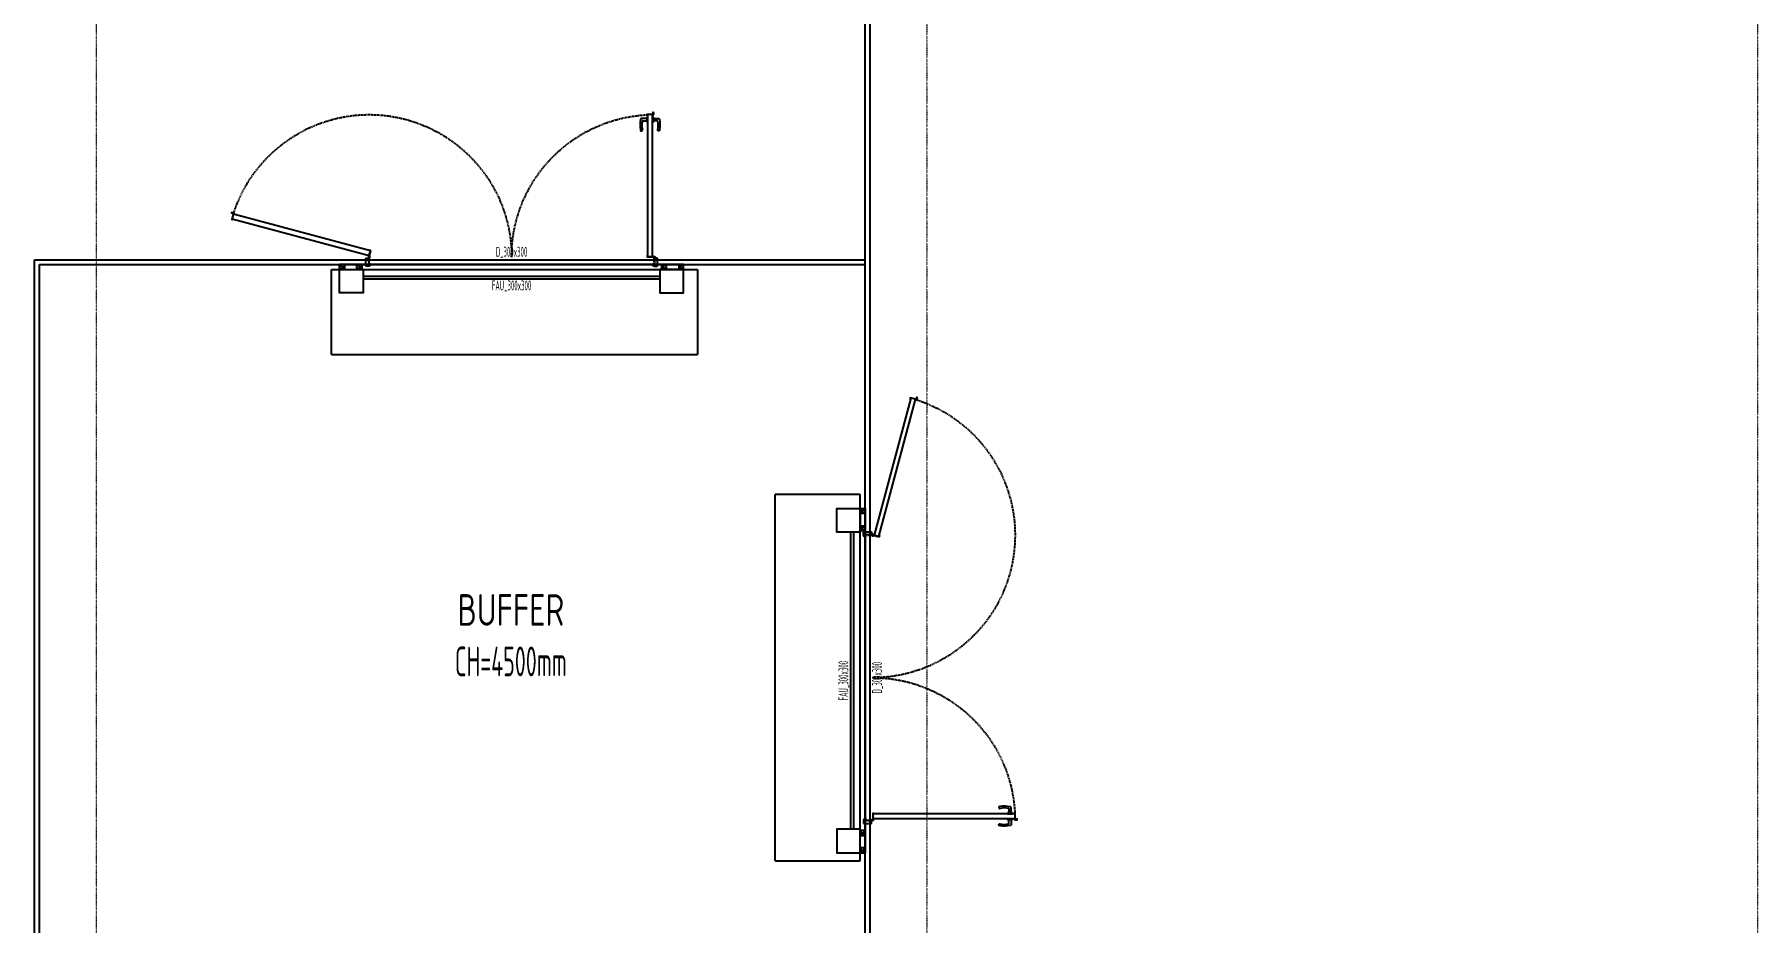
# Model space of a CAD drawing. Extents: x -32000 to 290600, y -29000 to 131250.
# Drawn here: x 167375 to 184800, y 4725 to 13701 of the extents above; entities that cross this region are included whole.
import ezdxf
from ezdxf.enums import TextEntityAlignment as Align

# ---------------------------------------------------------------- set-up
doc = ezdxf.new("R2010")
doc.units = 0
doc.header["$LTSCALE"] = 10
for name, pattern in [('H12PL3$0$JJP_三點線', [0.9, 0.3, -0.15, 0, -0.15, 0, -0.15, 0, -0.15]), ('XFDP30$0$HIDDEN2', [0.1875, 0.125, -0.0625]), ('XFM7P30ICA$0$H12PL3$0$JJP_三點線', [0.9, 0.3, -0.15, 0, -0.15, 0, -0.15, 0, -0.15]), ('XFM7P30ICA$0$XFDP30$0$HIDDEN', [0.3, 0.2, -0.1])]:
    doc.linetypes.add(name, pattern=pattern)
for name, color, linetype in [('H12PL3$0$S-GRID', 252, 'Continuous'), ('XFDP30$0$A-CR-TT2', 1, 'Continuous'), ('XFDP30$0$A-CR-TXT', 2, 'Continuous'), ('XFDP30$0$A-Door (50K)', 2, 'Continuous'), ('XFDP30$0$A-Door-Col', 9, 'Continuous'), ('XFDP30$0$A-W-P2D (50K)', 2, 'Continuous'), ('XFM7P30ICA$0$H12PL3$0$S-GRID', 252, 'Continuous'), ('XFM7P30ICA$0$XFDP30$0$A-CR-TT2', 1, 'Continuous'), ('XFM7P30ICA$0$XFDP30$0$A-CR-TXT', 2, 'Continuous'), ('XFM7P30ICA$0$XFDP30$0$A-Door (50K)', 2, 'Continuous'), ('XFM7P30ICA$0$XFDP30$0$A-W-P2D (50K)', 2, 'Continuous')]:
    doc.layers.add(name, color=color, linetype=linetype)
doc.styles.add('XFDP30$0$AA-TXT', font='isocp.shx', dxfattribs={"width": 0.8, "bigfont": 'china.shx'})
doc.styles.add('XFM7P30ICA$0$XFDP30$0$AA-TXT', font='isocp.shx', dxfattribs={"width": 0.8, "bigfont": 'china.shx'})

# ---------------------------------------------------------------- blocks, each defined once
blk = doc.blocks.new('XFDP30$0$High-speed Turbo_300x000')
at = {"layer": 'XFDP30$0$A-Door-Col'}
h = blk.add_hatch(dxfattribs=at)
h.set_pattern_fill('ANSI33', color=256, scale=0.5, style=0)
h.set_pattern_definition([(45, (-7.8503, 41.1287), (-2.24506, 2.24506), []), (45, (-5.6053, 41.1287), (-2.24506, 2.24506), [1.5875, -0.79375])])
h.paths.add_polyline_path([(-24, 5), (-19, 5), (-19, 0), (-24, 0)])
h = blk.add_hatch(dxfattribs=at)
h.set_pattern_fill('ANSI33', color=256, scale=0.5, style=0)
h.set_pattern_definition([(45, (9.6497, 41.1277), (-2.24506, 2.24506), []), (45, (11.8947, 41.1277), (-2.24506, 2.24506), [1.5875, -0.79375])])
h.paths.add_polyline_path([(-6.5, 5), (-1.5, 5), (-1.5, 0), (-6.5, 0)])
h = blk.add_hatch(dxfattribs=at)
h.set_pattern_fill('ANSI33', color=256, scale=0.5, style=0)
h.set_pattern_definition([(135, (290.3503, 41.1277), (2.24506, 2.24506), []), (135, (288.1053, 41.1277), (2.24506, 2.24506), [1.5875, -0.79375])])
h.paths.add_polyline_path([(306.5, 5), (301.5, 5), (301.5, 0), (306.5, 0)])
h = blk.add_hatch(dxfattribs=at)
h.set_pattern_fill('ANSI33', color=256, scale=0.5, style=0)
h.set_pattern_definition([(135, (307.8503, 41.1287), (2.24506, 2.24506), []), (135, (305.6053, 41.1287), (2.24506, 2.24506), [1.5875, -0.79375])])
h.paths.add_polyline_path([(324, 5), (319, 5), (319, 0), (324, 0)])
at = {"color": 1, "linetype": 'XFDP30$0$HIDDEN2', "ltscale": 0.5}
for p, q in [((-38, 0), (-38, -86)), ((332, 0), (-38, 0)), ((332, -86), (332, 0)), ((332, -86), (-38, -86))]:
    blk.add_line(p, q, dxfattribs=at)
at = {"linetype": 'XFDP30$0$HIDDEN2', "ltscale": 0.5}
for p, q in [((300, -6.5), (0, -6.5)), ((300, -9.5), (0, -9.5))]:
    blk.add_line(p, q, dxfattribs=at)
at = {"linetype": 'Continuous'}
for points in [[(0, 0), (0, -23.5), (-24, -23.5), (-24, 0)], [(300, 0), (300, -23.5), (324, -23.5), (324, 0)]]:
    blk.add_lwpolyline(points, close=True, dxfattribs=at)
at = {"layer": 'XFDP30$0$A-Door-Col', "linetype": 'XFDP30$0$HIDDEN2', "ltscale": 0.5}
blk.add_lwpolyline([(-24, 5), (324, 5), (324, 0), (-24, 0)], close=True, dxfattribs=at)
at = {"layer": 'XFDP30$0$A-Door-Col'}
for points in [[(-24, 5), (-19, 5), (-19, 0), (-24, 0)], [(-6.5, 5), (-1.5, 5), (-1.5, 0), (-6.5, 0)], [(306.5, 5), (301.5, 5), (301.5, 0), (306.5, 0)], [(324, 5), (319, 5), (319, 0), (324, 0)]]:
    blk.add_lwpolyline(points, close=True, dxfattribs=at)
at = {"color": 9, "style": 'XFDP30$0$AA-TXT', "width": 0.45}
blk.add_attdef('300X000', text='', height=10, dxfattribs=at).set_placement((150, -16.5), align=Align.MIDDLE)
blk = doc.blocks.new('XFDP30')
at = {"layer": 'XFDP30$0$A-W-P2D (50K)'}
for p, q in [((175775, 3025, 0), (175775, 86190)), ((175825, 3025, 0), (175825, 86190)), ((167375, 3025, 0), (167375, 11425, 0)), ((167375, 11425, 0), (175775, 11425, 0)), ((167425, 3025, 0), (167425, 11375, 0)), ((167425, 11375, 0), (175775, 11375, 0))]:
    blk.add_line(p, q, dxfattribs=at)
at = {"layer": 'XFDP30$0$A-Door (50K)'}
ref = blk.add_blockref('XFDP30$0$High-speed Turbo_300x000', (173700, 11325, 0), dxfattribs=dict(at, xscale=-10, yscale=10, zscale=10))
ref.add_attrib('300X000', 'FAU_300x300', dxfattribs={"layer": '0', "color": 9, "height": 100, "rotation": 180, "style": 'XFDP30$0$AA-TXT', "text_generation_flag": 6, "width": 0.45}).set_placement((172200, 11160, 0), align=Align.MIDDLE)
ref = blk.add_blockref('XFDP30$0$High-speed Turbo_300x000', (175725, 8670, 0), dxfattribs=dict(at, xscale=10, yscale=10, zscale=10, rotation=270))
ref.add_attrib('300X000', 'FAU_300x300', dxfattribs={"layer": '0', "color": 9, "height": 100, "rotation": 270, "style": 'XFDP30$0$AA-TXT', "text_generation_flag": 6, "width": 0.45}).set_placement((175560, 7170, 0), align=Align.MIDDLE)
at = {"layer": 'XFDP30$0$A-CR-TT2', "style": 'XFDP30$0$AA-TXT', "width": 0.6}
blk.add_text('CH=4500mm', height=300, dxfattribs=at).set_placement((172193, 7365), align=Align.MIDDLE)
at = {"layer": 'XFDP30$0$A-CR-TXT', "style": 'XFDP30$0$AA-TXT', "width": 0.8}
blk.add_text('BUFFER', height=320, dxfattribs=at).set_placement((172193, 7885), align=Align.MIDDLE)
blk = doc.blocks.new('H12PL3')
at = {"layer": 'H12PL3$0$S-GRID', "linetype": 'H12PL3$0$JJP_三點線', "lineweight": 0}
for p, q in [((168000, 128250), (168000, -28000)), ((176400, 128250), (176400, -28000)), ((184800, 128250), (184800, -28000))]:
    blk.add_line(p, q, dxfattribs=at)
blk.add_blockref('XFDP30', (0, 0))
blk = doc.blocks.new('XFM7P30ICA$0$XFDP30$0$Door-D300_90+180')
for p, q in [((10, 146.5), (10.8, 146.5)), ((10, 141.6), (10, 146.5)), ((10.8, 141.6), (10, 141.6)), ((10.8, 146.5), (10.8, 141.6)), ((10.8, 145.2), (14.8, 145.2)), ((14.8, 143), (10.8, 143)), ((14.8, 145.2), (16.2, 145.1))]:
    blk.add_line(p, q)
for points in [[(4.2, 145.2), (0.2, 145.2), (-1.2, 145.1, 0.327495), (-2, 144.4, 0.089847), (-2.2, 133.7, 1.144881), (-0.3, 134.1, -0.137079), (-0.3, 142.4, -0.349357), (0.2, 143), (4.2, 143)], [(4.1, 149.1), (4.1, 150.9), (4.1, 149.1), (10.7, 149.1), (10.7, 149), (10.3, 149), (10.3, 147.9, -0.414214), (10.2, 147.8), (10, 147.8), (10, 147.9), (10.1, 147.9), (10.1, 148.9), (10, 148.9), (10, 5.5), (10.1, 5.5), (10.1, 6.5), (10, 6.5), (10, 6.6), (10.2, 6.6, -0.414214), (10.3, 6.5), (10.3, 5.4, -0.414214), (10.2, 5.3), (4.8, 5.3, -0.414214), (4.7, 5.4), (4.7, 6.5, -0.414214), (4.8, 6.6), (5, 6.6), (5, 6.5), (4.9, 6.5), (4.9, 5.5), (5, 5.5), (5, 148.9), (4.9, 148.9), (4.9, 147.9), (5, 147.9), (5, 147.8), (4.8, 147.8, -0.414214), (4.7, 147.9), (4.7, 148.9), (3.9, 148.9, -0.414214), (3.9, 148.9), (3.9, 151.1, -0.414214), (3.9, 151.2), (4.7, 151.2), (4.7, 150.9), (4.1, 150.9)], [(428.7, 49.5), (430.4, 50), (428.7, 49.5), (430.4, 43.1), (430.2, 43.1), (430.1, 43.5), (429.1, 43.2, -0.414214), (429, 43.3), (428.9, 43.4), (429, 43.5), (429.1, 43.4), (430, 43.6), (430, 43.8), (291.5, 6.7), (291.6, 6.5), (292.5, 6.8), (292.5, 6.9), (292.6, 6.9), (292.6, 6.8, -0.414214), (292.6, 6.7), (291.5, 6.4, -0.414214), (291.3, 6.5), (290, 11.6, -0.414214), (290.1, 11.7), (291.1, 12, -0.414214), (291.3, 11.9), (291.3, 11.8), (291.2, 11.8), (291.2, 11.9), (290.2, 11.6), (290.2, 11.5), (428.7, 48.6), (428.6, 48.7), (427.7, 48.5), (427.7, 48.4), (427.6, 48.3), (427.6, 48.5, -0.414214), (427.7, 48.6), (428.6, 48.9), (428.4, 49.6, -0.414214), (428.4, 49.7), (430.6, 50.3, -0.414214), (430.6, 50.2), (430.8, 49.5), (430.6, 49.4), (430.4, 50)], [(4.7, -2.1, 0.306748), (4.5, -1.7), (4.1, -1.7, 0.306748), (3.9, -2.1), (4, -2.1, -0.414214), (4.1, -2.2), (4.1, -2.2), (4, -2.2), (4, -2.9), (4.6, -2.9), (4.6, -2.2), (4.5, -2.2), (4.5, -2.2, -0.414214), (4.6, -2.1), (4.7, -2.1), (4.8, -2.1, -0.414214), (5, -2.3), (5, -2.9, -0.320245), (4.7, -3.4), (3, -4), (0.6, -4, -0.414214), (0, -3.4), (0, 3.4, -0.414214), (0.6, 4), (3, 4), (3, 0), (3, -1.4, 0.414214), (3.7, -2.1), (3.9, -2.1)], [(290.3, -2.1, -0.306748), (290.5, -1.7), (290.9, -1.7, -0.306748), (291.1, -2.1), (291, -2.1, 0.414214), (290.9, -2.2), (290.9, -2.2), (291, -2.2), (291, -2.9), (290.4, -2.9), (290.4, -2.2), (290.5, -2.2), (290.5, -2.2, 0.414214), (290.4, -2.1), (290.3, -2.1), (290.2, -2.1, 0.414214), (290, -2.3), (290, -2.9, 0.320245), (290.3, -3.4), (292, -4), (294.4, -4, 0.414214), (295, -3.4), (295, 3.4, 0.414214), (294.4, 4), (292, 4), (292, 0), (292, -1.4, -0.414214), (291.3, -2.1), (291.1, -2.1)]]:
    blk.add_lwpolyline(points, format="xyb")
blk.add_lwpolyline([(5, 141.6), (5, 146.5), (4.2, 146.5), (4.2, 141.6)], close=True)
at = {"ltscale": 500}
for points in [[(3.3, 0.1), (3.3, 4.6), (3, 4.6), (3, 0.1)], [(8.5, 5.3), (4, 5.3), (4, 5.5), (8.5, 5.5)], [(290.4, 10), (291.6, 5.7), (291.8, 5.7), (290.6, 10.1)], [(291.7, 0.1), (291.7, 4.6), (292, 4.6), (292, 0.1)]]:
    blk.add_lwpolyline(points, close=True, dxfattribs=at)
at = {"linetype": 'XFM7P30ICA$0$XFDP30$0$HIDDEN', "ltscale": 0.5}
for centre, start, end in [((3.5, 5.1), 0, 86.9301), ((291.5, 5.1), 18.4329, 180)]:
    blk.add_arc(centre, 144, start, end, dxfattribs=at)
at = {"extrusion": (0, 0, -1)}
for centre, major_axis, start_param, end_param in [((14.7, 142.4), (-0.417, 0.417), 0.901482, 2.245889), ((0.4, 138.3), (10.9, 10.9), 0.51383, 1.058752), ((16.1, 144.2), (-0.624, 0.624), 0.866962, 2.13291), ((-12.5, 138.4), (21.3, 21.3), 0.585307, 0.943734), ((16.2, 133.8), (0.707, 0.707), 0.872811, 4.284184)]:
    blk.add_ellipse(centre, major_axis=major_axis, ratio=1, start_param=start_param, end_param=end_param, dxfattribs=at)
at = {"ltscale": 500, "extrusion": (0, 0, -1)}
blk.add_ellipse((3.5, 5.1), major_axis=(0.495, 0.495), ratio=1, start_param=3.926991, end_param=10.210176, dxfattribs=at)
at = {"ltscale": 500}
blk.add_ellipse((291.5, 5.1), major_axis=(-0.495, 0.495), ratio=1, start_param=3.926991, end_param=10.210176, dxfattribs=at)
at = {"color": 9, "style": 'XFM7P30ICA$0$XFDP30$0$AA-TXT', "width": 0.45}
blk.add_attdef('100x240', text='', height=10, dxfattribs=at).set_placement((147.5, 10), align=Align.MIDDLE)
blk = doc.blocks.new('XFM7P30ICA$0$XFDP30')
at = {"layer": 'XFM7P30ICA$0$XFDP30$0$A-W-P2D (50K)'}
for p, q in [((175775, 3025, 0), (175775, 86190)), ((175825, 3025, 0), (175825, 86190)), ((167375, 3025, 0), (167375, 11425, 0)), ((167375, 11425, 0), (175775, 11425, 0)), ((167425, 3025, 0), (167425, 11375, 0)), ((167425, 11375, 0), (175775, 11375, 0))]:
    blk.add_line(p, q, dxfattribs=at)
at = {"layer": 'XFM7P30ICA$0$XFDP30$0$A-Door (50K)'}
ref = blk.add_blockref('XFM7P30ICA$0$XFDP30$0$Door-D300_90+180', (173675, 11400, 0), dxfattribs=dict(at, xscale=-10, yscale=10, zscale=10))
ref.add_attrib('100x240', 'D_300x300', dxfattribs={"layer": '0', "color": 9, "height": 100, "style": 'XFM7P30ICA$0$XFDP30$0$AA-TXT', "width": 0.45}).set_placement((172200, 11500, 0), align=Align.MIDDLE)
ref = blk.add_blockref('XFM7P30ICA$0$XFDP30$0$Door-D300_90+180', (175800, 5725), dxfattribs=dict(at, xscale=-10, yscale=10, zscale=10, rotation=270))
ref.add_attrib('100x240', 'D_300x300', dxfattribs={"layer": '0', "color": 9, "height": 100, "rotation": 270, "style": 'XFM7P30ICA$0$XFDP30$0$AA-TXT', "text_generation_flag": 6, "width": 0.45}).set_placement((175900, 7200), align=Align.MIDDLE)
at = {"layer": 'XFM7P30ICA$0$XFDP30$0$A-CR-TT2', "style": 'XFM7P30ICA$0$XFDP30$0$AA-TXT', "width": 0.6}
blk.add_text('CH=4500mm', height=300, dxfattribs=at).set_placement((172193, 7365), align=Align.MIDDLE)
at = {"layer": 'XFM7P30ICA$0$XFDP30$0$A-CR-TXT', "style": 'XFM7P30ICA$0$XFDP30$0$AA-TXT', "width": 0.8}
blk.add_text('BUFFER', height=320, dxfattribs=at).set_placement((172193, 7885), align=Align.MIDDLE)
blk = doc.blocks.new('XFM7P30ICA$0$H12PL3')
at = {"layer": 'XFM7P30ICA$0$H12PL3$0$S-GRID', "linetype": 'XFM7P30ICA$0$H12PL3$0$JJP_三點線', "lineweight": 0}
for p, q in [((168000, 128250), (168000, -28000)), ((176400, 128250), (176400, -28000)), ((184800, 128250), (184800, -28000))]:
    blk.add_line(p, q, dxfattribs=at)
blk.add_blockref('XFM7P30ICA$0$XFDP30', (0, 0))
blk = doc.blocks.new('XFM7P30ICA')
for name in ['XFM7P30ICA$0$H12PL3', 'XFM7P30ICA$0$XFDP30']:
    blk.add_blockref(name, (0, 0))

msp = doc.modelspace()

# ---------------------------------------------------------------- block references
for name in ['H12PL3', 'XFM7P30ICA']:
    msp.add_blockref(name, (0, 0))

doc.saveas('drawing.dxf')
